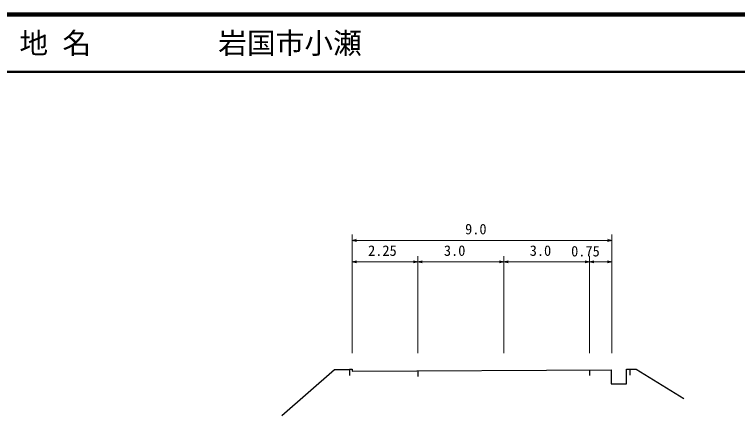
# Model space of a CAD drawing. Units: millimetres, scale not verified. Extents: x 40000 to 680000, y 20000 to 380000.
# Drawn here: x 369513 to 495518, y 310021 to 380000 of the extents above; entities that cross this region are included whole.
import ezdxf
from ezdxf.enums import TextEntityAlignment as Align

# ---------------------------------------------------------------- set-up
doc = ezdxf.new("R2010")
doc.units = ezdxf.units.MM
doc.header["$LTSCALE"] = 1000
for name, color, linetype, lineweight in [('M-BGD', 7, 'Continuous', 25), ('M-BMK-HTXT', 7, 'Continuous', 13), ('M-TTL', 2, 'Continuous', 140), ('M-TTL-LINE', 7, 'Continuous', 50)]:
    doc.layers.add(name, color=color, linetype=linetype, lineweight=lineweight)
doc.layers.add('M-TTL-TXT', color=7, linetype='Continuous')
doc.styles.add('ＭＳ ゴシック', font='')
doc.styles.get('ＭＳ ゴシック').set_extended_font_data('MS Gothic')

msp = doc.modelspace()

# ---------------------------------------------------------------- linework, layer by layer
at = {"layer": 'M-BGD'}
for p, q in [((416107, 310021), (425301, 318078)), ((425301, 318078), (427898, 318041)), ((427903, 318137), (428356, 318137)), ((427903, 318137), (427903, 317030)), ((428356, 318137), (428356, 317791)), ((428356, 317791), (473506, 318008)), ((439798, 317846), (439798, 316812)), ((469707, 317990), (469707, 317001)), ((473506, 318008), (473506, 315549)), ((476156, 315549), (476156, 318126)), ((476156, 318126), (477824, 318126)), ((476745, 318126), (476745, 317089)), ((477824, 318126), (486179, 312977)), ((473506, 315549), (476156, 315549))]:
    msp.add_line(p, q, dxfattribs=at)
at = {"layer": 'M-BMK-HTXT'}
for p, q in [((428353, 320922), (428353, 341589)), ((473605, 341589), (473605, 320922)), ((429103, 340777), (428353, 340589)), ((428353, 340589), (429103, 340402)), ((428353, 340589), (473605, 340589)), ((473605, 340589), (472855, 340777)), ((472855, 340402), (473605, 340589)), ((439798, 337832), (439798, 320922)), ((454777, 337832), (454777, 320922)), ((469707, 337832), (469707, 320922)), ((429103, 337020), (428353, 336832)), ((428353, 336832), (429103, 336645)), ((428353, 336832), (439798, 336832)), ((439798, 336832), (439048, 337020)), ((439048, 336645), (439798, 336832)), ((440548, 337020), (439798, 336832)), ((439798, 336832), (440548, 336645)), ((439798, 336832), (454777, 336832)), ((454777, 336832), (454027, 337020)), ((454027, 336645), (454777, 336832)), ((455527, 337020), (454777, 336832)), ((454777, 336832), (455527, 336645)), ((454777, 336832), (469707, 336832)), ((469707, 336832), (468957, 337020)), ((468957, 336645), (469707, 336832)), ((470457, 337020), (469707, 336832)), ((469707, 336832), (470457, 336645)), ((469707, 336832), (473605, 336832)), ((473605, 336832), (472855, 337020)), ((472855, 336645), (473605, 336832))]:
    msp.add_line(p, q, dxfattribs=at)
at = {"layer": 'M-TTL'}
msp.add_line((680000, 380000), (40000, 380000), dxfattribs=at)
at = {"layer": 'M-TTL-LINE'}
msp.add_line((40000, 370000), (680000, 370000), dxfattribs=at)

# ---------------------------------------------------------------- texts
at = {"layer": 'M-BMK-HTXT', "style": 'ＭＳ ゴシック'}
for s, p in [('9.0', (448042, 341089)), ('2.25', (431138, 337332)), ('3.0', (444350, 337332)), ('3.0', (459304, 337332)), ('0.75', (466518, 337232))]:
    msp.add_text(s, height=1833, dxfattribs=at).set_placement(p, align=Align.BOTTOM_LEFT)
at = {"layer": 'M-TTL-TXT', "style": 'ＭＳ ゴシック'}
for s, p in [('地 名', (370380, 375000)), ('岩国市小瀬', (405024, 375000))]:
    msp.add_text(s, height=3666, dxfattribs=at).set_placement(p, align=Align.MIDDLE_LEFT)

doc.saveas('drawing.dxf')
